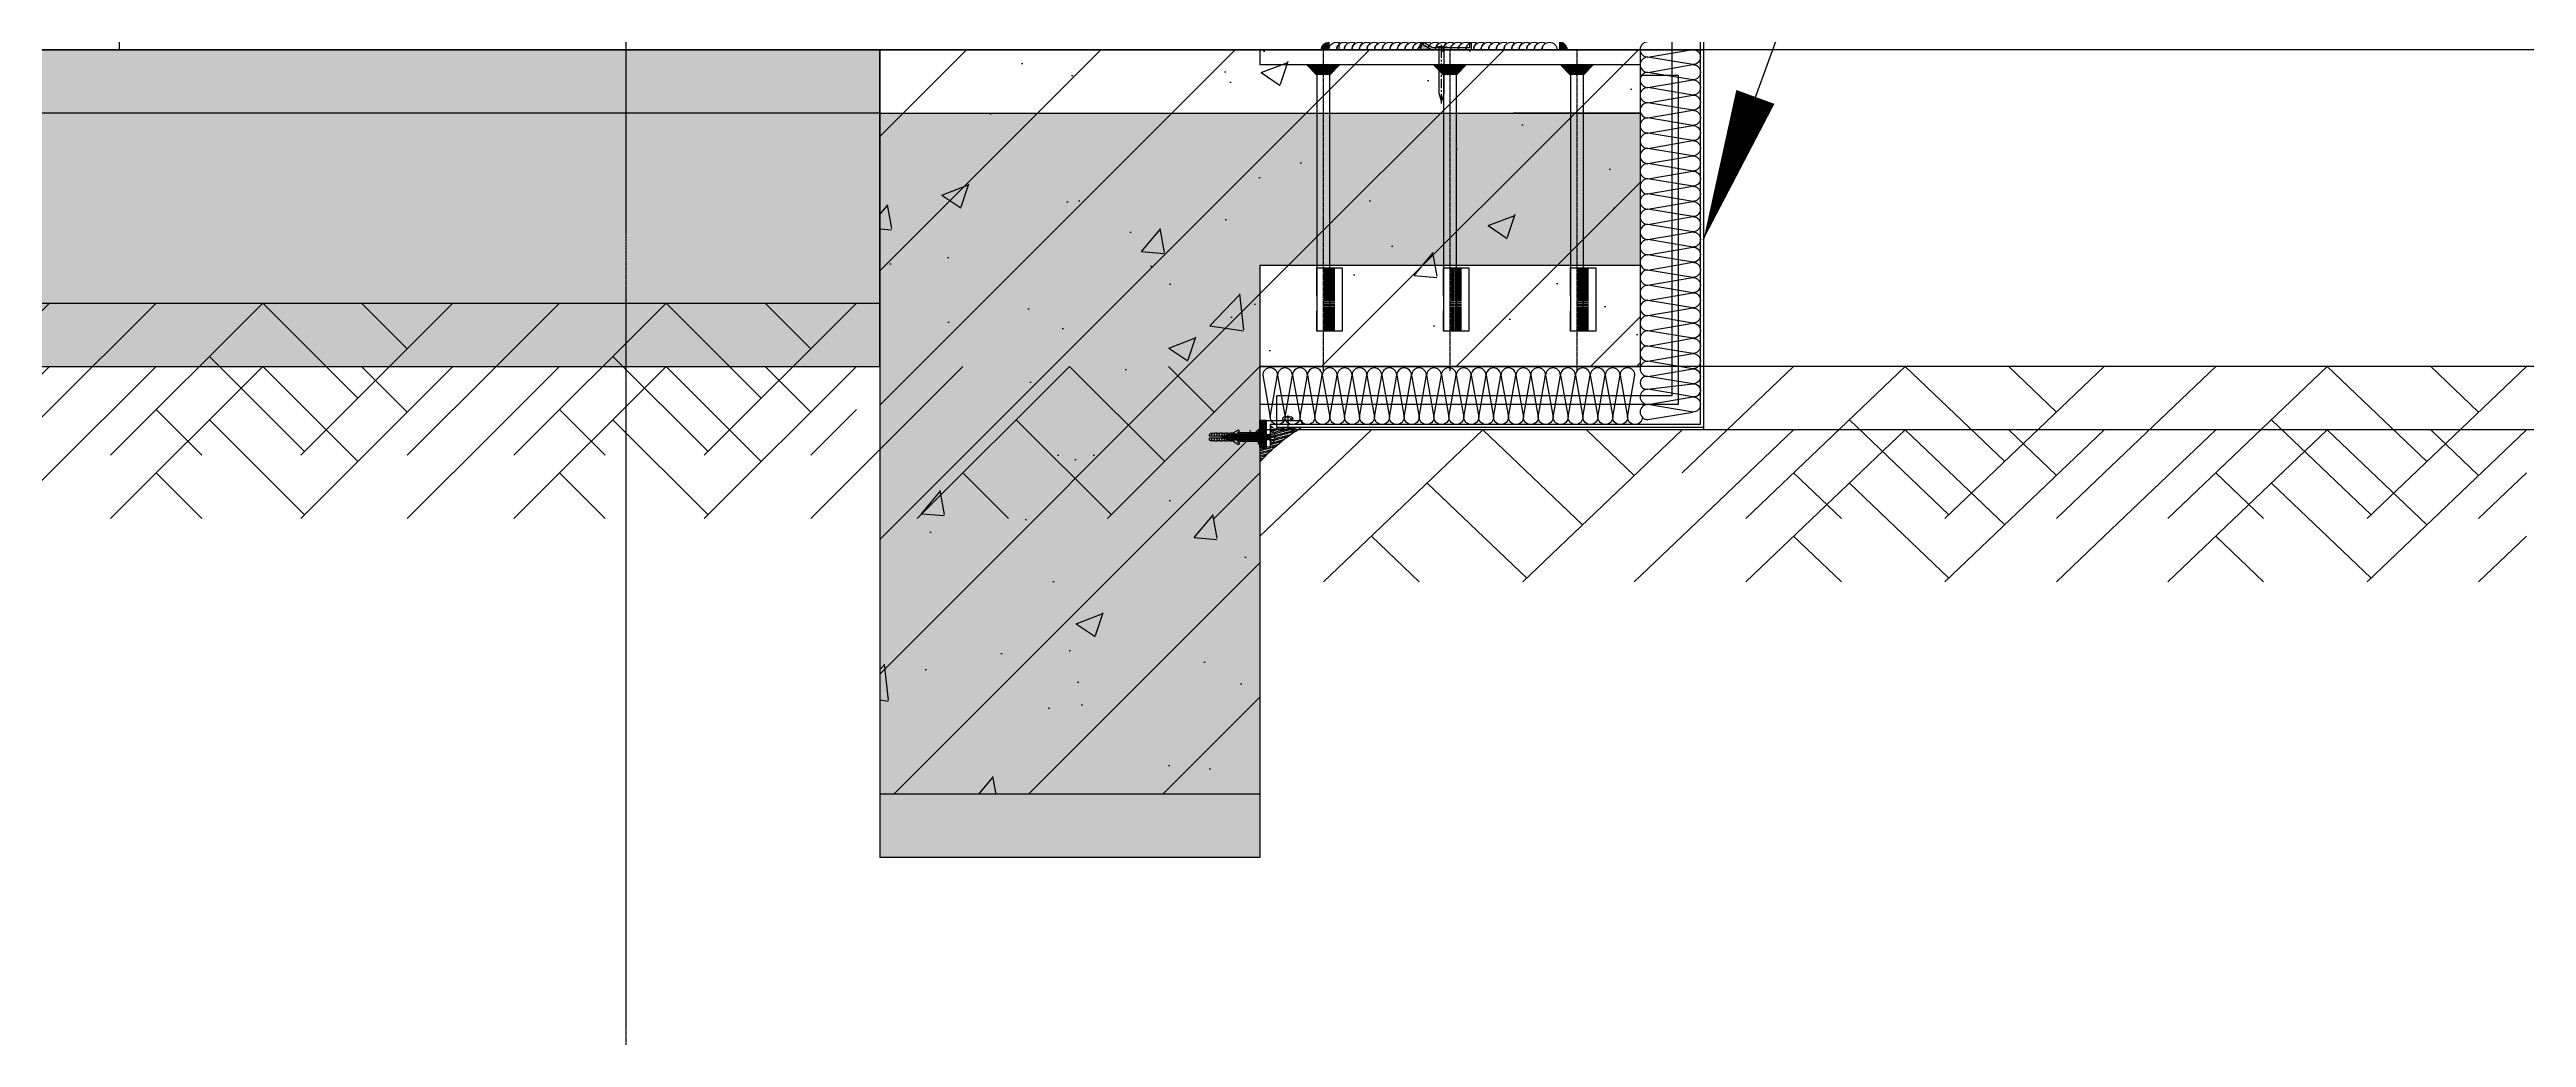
# Model space of a CAD drawing. Extents: x 220580 to 2027826, y -309201 to 71987.
# Drawn here: x 403593 to 405548, y -224809 to -224029 of the extents above; entities that cross this region are included whole.
import ezdxf
from ezdxf.enums import TextEntityAlignment as Align

# ---------------------------------------------------------------- set-up
doc = ezdxf.new("R2010")
doc.units = 0
for name, pattern in [('__DASH', [0.35, 0.25, -0.1]), ('CENTER', [2, 1.25, -0.25, 0.25, -0.25]), ('DOTE', [2.42, 2, -0.2, 0.02, -0.2]), ('ZN-CENTER', [2, 1.25, -0.25, 0.25, -0.25]), ('ZN-DASH', [0.35, 0.25, -0.1])]:
    doc.linetypes.add(name, pattern=pattern)
for name, color, linetype in [('!ZN1-填充-8', 8, 'Continuous'), ('!ZN1-文字-7', 7, 'Continuous'), ('!ZN3-玻璃幕墙-4', 4, 'Continuous'), ('!ZN3-铝板幕墙-3', 3, 'Continuous'), ('!ZN4-辅助材料-1', 1, 'Continuous'), ('!ZN4-配件-11', 11, 'Continuous'), ('!ZN5-钢材投影-40', 40, 'Continuous'), ('!ZN5-铝材投影-112', 112, 'Continuous'), ('!ZN6-虚线-8', 8, 'ZN-DASH'), ('!ZN6-轴线-1', 1, 'ZN-CENTER'), ('1 轴线 辅助线', 1, 'CENTER'), ('20剖面图$0$A-HATCH-1', 252, 'Continuous'), ('20剖面图$0$A-HATCH-2', 251, 'Continuous'), ('20剖面图$0$A-SFCE', 30, 'Continuous'), ('20剖面图$0$AS-COLN', 6, 'Continuous'), ('20剖面图$0$AS-WALL', 40, 'Continuous'), ('20剖面图$0$PUB_HATCH', 8, 'Continuous'), ('20立剖面图及门窗表$0$A-WINDOW', 140, 'Continuous'), ('2钢材断面', 2, 'Continuous'), ('40钢材投影', 40, 'Continuous'), ('A-AXIS-DOTE', 14, 'DOTE'), ('A-AXIS-DP', 126, 'Continuous'), ('A-CURTAIN', 134, 'Continuous'), ('A-HATCH-1', 252, 'Continuous'), ('A-HATCH-2', 251, 'Continuous'), ('A-SFCE', 30, 'Continuous'), ('ALT_CEN-0-30', 1, 'CENTER'), ('AS-COLN', 6, 'Continuous'), ('AS-WALL', 40, 'Continuous'), ('COLUMN', 4, 'Continuous'), ('DIM_LEAD', 3, 'Continuous'), ('DOTE', 1, 'CENTER'), ('Fill', 8, 'Continuous'), ('PUB_HATCH', 8, 'Continuous'), ('焊缝', 8, 'Continuous')]:
    doc.layers.add(name, color=color, linetype=linetype)
doc.styles.add('DHTEXT-1', font='ROMANS.shx', dxfattribs={"width": 0.7, "bigfont": 'CHINESE.shx'})
doc.styles.add('FS', font='simplex.shx', dxfattribs={"width": 0.7, "height": 5, "bigfont": 'TSSDCHN.SHX'})
pattern_1 = [(45, (1654310.4, -568207.45), (-53.0330086, 53.0330086), []), (50, (1654310.4, -568207.45), (215.178055, -18.82564), [22.5, -247.5]), (355, (1654310.4, -568207.45), (-41.6254, 225.65764), [18, -198]), (100.4514, (1654328.33, -568209.02), (173.552815, 206.831863), [19.122057, -210.342634]), (46.1842, (1654310.4, -568147.45), (320.172315, -49.655704), [33.75, -371.25]), (96.6356, (1654337.08, -568151.6), (280.39881, 292.23536), [28.683086, -315.5139]), (351.1842, (1654310.4, -568147.45), (280.398584, 292.23558), [27, -297]), (21, (1654340.4, -568162.45), (179.072116, -120.785667), [22.5, -247.5]), (326, (1654340.4, -568162.45), (72.9946, 217.545014), [18, -198]), (71.4514, (1654355.32, -568172.52), (252.066789, 96.75915), [19.122057, -210.342634]), (37.5, (1654310.4, -568207.45), (3.6479566, 99.868156), [0, -195.6, 0, -201, 0, -198.75]), (7.5, (1654310.4, -568207.45), (78.920861, 118.3235136), [0, -114.6, 0, -191.1, 0, -75.75]), (327.5, (1654243.5, -568207.45), (160.146731, -6.7664615), [0, -75, 0, -234, 0, -310.5]), (317.5, (1654213.5, -568207.45), (174.955851, 30.031495), [0, -97.5, 0, -155.4, 0, -220.5])]

# ---------------------------------------------------------------- blocks, each defined once
blk = doc.blocks.new('$LinePat$素土夯实')
at = {"color": 0}
for p, q in [((0, -210), (210, 0)), ((120, -300), (420, 0)), ((420, 0), (607.5, -187.5)), ((495, -300), (795, 0)), ((615, 0), (705, -90)), ((315, -105), (502.5, -292.5)), ((210, -210), (300, -300)), ((705, -300), (795, -210))]:
    blk.add_line(p, q, dxfattribs=at)
blk = doc.blocks.new('20250821141233')
at = {"layer": 'A-AXIS-DOTE', "linetype": '__DASH', "ltscale": 2}
blk.add_line((131047.7, 0), (-5335.3, 0), dxfattribs=at)
at = {"layer": 'DOTE', "ltscale": 180}
blk.add_line((125100, -5813.6), (125100, 18238.3), dxfattribs=at)
blk = doc.blocks.new('20剖面图$0$$LinePat$素土夯实')
at = {"color": 0}
for p, q in [((0, -210), (210, 0)), ((120, -300), (420, 0)), ((420, 0), (607.5, -187.5)), ((495, -300), (795, 0)), ((615, 0), (705, -90)), ((315, -105), (502.5, -292.5)), ((210, -210), (300, -300)), ((705, -300), (795, -210))]:
    blk.add_line(p, q, dxfattribs=at)
blk = doc.blocks.new('20240319170557')
at = {"layer": '!ZN1-填充-8'}
h = blk.add_hatch(color=252, dxfattribs=at)
h.dxf.hatch_style = 1
h.paths.add_polyline_path([(-105, 114.7), (-112.9, 114.7), (-105, 106.7)])
h = blk.add_hatch(color=252, dxfattribs=at)
h.dxf.hatch_style = 1
h.paths.add_polyline_path([(-95, 106.7), (-105, 106.7), (-105, 114.7), (-95, 114.7)])
h = blk.add_hatch(color=252, dxfattribs=at)
h.dxf.hatch_style = 1
h.paths.add_polyline_path([(-95, 114.7), (-87.1, 114.7), (-95, 106.7)])
h = blk.add_hatch(color=252, dxfattribs=at)
h.dxf.hatch_style = 1
h.paths.add_polyline_path([(-5, 114.7), (-12.9, 114.7), (-5, 106.7)])
h = blk.add_hatch(color=252, dxfattribs=at)
h.dxf.hatch_style = 1
h.paths.add_polyline_path([(5, 106.7), (-5, 106.7), (-5, 114.7), (5, 114.7)])
h = blk.add_hatch(color=252, dxfattribs=at)
h.dxf.hatch_style = 1
h.paths.add_polyline_path([(5, 114.7), (12.9, 114.7), (5, 106.7)])
h = blk.add_hatch(color=252, dxfattribs=at)
h.dxf.hatch_style = 1
h.paths.add_polyline_path([(95, 114.7), (87.1, 114.7), (95, 106.7)])
h = blk.add_hatch(color=252, dxfattribs=at)
h.dxf.hatch_style = 1
h.paths.add_polyline_path([(105, 106.7), (95, 106.7), (95, 114.7), (105, 114.7)])
h = blk.add_hatch(color=252, dxfattribs=at)
h.dxf.hatch_style = 1
h.paths.add_polyline_path([(105, 114.7), (112.9, 114.7), (105, 106.7)])
at = {"color": 8}
for p, q in [((-90.8, -46.3), (-99.2, -46.3)), ((-90.8, -47.3), (-99.2, -47.3)), ((-90.8, -48.4), (-99.2, -48.4)), ((-90.8, -49.4), (-99.2, -49.4)), ((-90.8, -50.5), (-99.2, -50.5)), ((-90.8, -51.5), (-99.2, -51.5)), ((-90.8, -51.5), (-99.2, -51.5)), ((-90.8, -52.6), (-99.2, -52.6)), ((-90.8, -53.6), (-99.2, -53.6)), ((-90.8, -54.6), (-99.2, -54.6)), ((-90.8, -55.7), (-99.2, -55.7)), ((-90.8, -56.7), (-99.2, -56.7)), ((-90.8, -57.8), (-99.2, -57.8)), ((9.2, -46.3), (0.8, -46.3)), ((9.2, -47.3), (0.8, -47.3)), ((9.2, -48.4), (0.8, -48.4)), ((9.2, -49.4), (0.8, -49.4)), ((9.2, -50.5), (0.8, -50.5)), ((9.2, -51.5), (0.8, -51.5)), ((9.2, -51.5), (0.8, -51.5)), ((9.2, -52.6), (0.8, -52.6)), ((9.2, -53.6), (0.8, -53.6)), ((9.2, -54.6), (0.8, -54.6)), ((9.2, -55.7), (0.8, -55.7)), ((9.2, -56.7), (0.8, -56.7)), ((9.2, -57.8), (0.8, -57.8)), ((109.2, -46.3), (100.8, -46.3)), ((109.2, -47.3), (100.8, -47.3)), ((109.2, -48.4), (100.8, -48.4)), ((109.2, -49.4), (100.8, -49.4)), ((109.2, -50.5), (100.8, -50.5)), ((109.2, -51.5), (100.8, -51.5)), ((109.2, -51.5), (100.8, -51.5)), ((109.2, -52.6), (100.8, -52.6)), ((109.2, -53.6), (100.8, -53.6)), ((109.2, -54.6), (100.8, -54.6)), ((109.2, -55.7), (100.8, -55.7)), ((109.2, -56.7), (100.8, -56.7)), ((109.2, -57.8), (100.8, -57.8)), ((-90.8, -58.8), (-99.2, -58.8)), ((-90.8, -59.9), (-99.2, -59.9)), ((-90.8, -60.9), (-99.2, -60.9)), ((-90.8, -62), (-99.2, -62)), ((-90.8, -62), (-99.2, -62)), ((-90.8, -63), (-99.2, -63)), ((-90.8, -64), (-99.2, -64)), ((-90.8, -65.1), (-99.2, -65.1)), ((-90.8, -66.1), (-99.2, -66.1)), ((-90.8, -67.2), (-99.2, -67.2)), ((-90.8, -68.2), (-99.2, -68.2)), ((-90.8, -69.3), (-99.2, -69.3)), ((-90.8, -70.3), (-99.2, -70.3)), ((-90.8, -71.3), (-99.2, -71.3)), ((-90.8, -72.4), (-99.2, -72.4)), ((-90.8, -73.4), (-99.2, -73.4)), ((-90.8, -74.5), (-99.2, -74.5)), ((-90.8, -75.5), (-99.2, -75.5)), ((-90.8, -76.6), (-99.2, -76.6)), ((-90.8, -77.6), (-99.2, -77.6)), ((9.2, -58.8), (0.8, -58.8)), ((9.2, -59.9), (0.8, -59.9)), ((9.2, -60.9), (0.8, -60.9)), ((9.2, -62), (0.8, -62)), ((9.2, -62), (0.8, -62)), ((9.2, -63), (0.8, -63)), ((9.2, -64), (0.8, -64)), ((9.2, -65.1), (0.8, -65.1)), ((9.2, -66.1), (0.8, -66.1)), ((9.2, -67.2), (0.8, -67.2)), ((9.2, -68.2), (0.8, -68.2)), ((9.2, -69.3), (0.8, -69.3)), ((9.2, -70.3), (0.8, -70.3)), ((9.2, -71.3), (0.8, -71.3)), ((9.2, -72.4), (0.8, -72.4)), ((9.2, -73.4), (0.8, -73.4)), ((9.2, -74.5), (0.8, -74.5)), ((9.2, -75.5), (0.8, -75.5)), ((9.2, -76.6), (0.8, -76.6)), ((9.2, -77.6), (0.8, -77.6)), ((109.2, -58.8), (100.8, -58.8)), ((109.2, -59.9), (100.8, -59.9)), ((109.2, -60.9), (100.8, -60.9)), ((109.2, -62), (100.8, -62)), ((109.2, -62), (100.8, -62)), ((109.2, -63), (100.8, -63)), ((109.2, -64), (100.8, -64)), ((109.2, -65.1), (100.8, -65.1)), ((109.2, -66.1), (100.8, -66.1)), ((109.2, -67.2), (100.8, -67.2)), ((109.2, -68.2), (100.8, -68.2)), ((109.2, -69.3), (100.8, -69.3)), ((109.2, -70.3), (100.8, -70.3)), ((109.2, -71.3), (100.8, -71.3)), ((109.2, -72.4), (100.8, -72.4)), ((109.2, -73.4), (100.8, -73.4)), ((109.2, -74.5), (100.8, -74.5)), ((109.2, -75.5), (100.8, -75.5)), ((109.2, -76.6), (100.8, -76.6)), ((109.2, -77.6), (100.8, -77.6)), ((-90.8, -78.6), (-99.2, -78.6)), ((-90.8, -79.7), (-99.2, -79.7)), ((-90.8, -80.7), (-99.2, -80.7)), ((-90.8, -81.8), (-99.2, -81.8)), ((-90.8, -82.8), (-99.2, -82.8)), ((-90.8, -83.9), (-99.2, -83.9)), ((-90.8, -84.9), (-99.2, -84.9)), ((-90.8, -86), (-99.2, -86)), ((-90.8, -87), (-99.2, -87)), ((-90.8, -88), (-99.2, -88)), ((-90.8, -89.1), (-99.2, -89.1)), ((-90.8, -90.1), (-99.2, -90.1)), ((-90.8, -91.2), (-99.2, -91.2)), ((-90.8, -92.2), (-99.2, -92.2)), ((-90.8, -93.3), (-99.2, -93.3)), ((-90.8, -94.3), (-99.2, -94.3)), ((9.2, -78.6), (0.8, -78.6)), ((9.2, -79.7), (0.8, -79.7)), ((9.2, -80.7), (0.8, -80.7)), ((9.2, -81.8), (0.8, -81.8)), ((9.2, -82.8), (0.8, -82.8)), ((9.2, -83.9), (0.8, -83.9)), ((9.2, -84.9), (0.8, -84.9)), ((9.2, -86), (0.8, -86)), ((9.2, -87), (0.8, -87)), ((9.2, -88), (0.8, -88)), ((9.2, -89.1), (0.8, -89.1)), ((9.2, -90.1), (0.8, -90.1)), ((9.2, -91.2), (0.8, -91.2)), ((9.2, -92.2), (0.8, -92.2)), ((9.2, -93.3), (0.8, -93.3)), ((9.2, -94.3), (0.8, -94.3)), ((109.2, -78.6), (100.8, -78.6)), ((109.2, -79.7), (100.8, -79.7)), ((109.2, -80.7), (100.8, -80.7)), ((109.2, -81.8), (100.8, -81.8)), ((109.2, -82.8), (100.8, -82.8)), ((109.2, -83.9), (100.8, -83.9)), ((109.2, -84.9), (100.8, -84.9)), ((109.2, -86), (100.8, -86)), ((109.2, -87), (100.8, -87)), ((109.2, -88), (100.8, -88)), ((109.2, -89.1), (100.8, -89.1)), ((109.2, -90.1), (100.8, -90.1)), ((109.2, -91.2), (100.8, -91.2)), ((109.2, -92.2), (100.8, -92.2)), ((109.2, -93.3), (100.8, -93.3)), ((109.2, -94.3), (100.8, -94.3))]:
    blk.add_line(p, q, dxfattribs=at)
at = {"layer": '2钢材断面'}
for p, q in [((-150, 126.7), (-150, 114.7)), ((150, 126.7), (-150, 126.7)), ((150, 126.7), (150, 114.7)), ((-94, 114.7), (-150, 114.7)), ((94, 114.7), (-94, 114.7)), ((150, 114.7), (94, 114.7))]:
    blk.add_line(p, q, dxfattribs=at)
at = {"layer": '40钢材投影'}
for p, q in [((-105, 106.7), (-112.9, 114.7)), ((-105, 114.7), (-105, -95.3)), ((-95, 114.7), (-95, -95.3)), ((-95, 106.7), (-87.1, 114.7)), ((-5, 106.7), (-12.9, 114.7)), ((-5, 114.7), (-5, -95.3)), ((5, 114.7), (5, -95.3)), ((5, 106.7), (12.9, 114.7)), ((95, 106.7), (87.1, 114.7)), ((95, 114.7), (95, -95.3)), ((105, 114.7), (105, -95.3)), ((105, 106.7), (112.9, 114.7)), ((-95, -95.3), (-105, -95.3)), ((5, -95.3), (-5, -95.3)), ((105, -95.3), (95, -95.3))]:
    blk.add_line(p, q, dxfattribs=at)
for points in [[(-105, -67.3), (-105, -45.3), (-95, -45.3), (-95, -95.3), (-105, -95.3), (-105, -79.3)], [(-95, -67.3), (-95, -45.3), (-85, -45.3), (-85, -95.3), (-95, -95.3), (-95, -79.3)], [(-5, -67.3), (-5, -45.3), (5, -45.3), (5, -95.3), (-5, -95.3), (-5, -79.3)], [(5, -67.3), (5, -45.3), (15, -45.3), (15, -95.3), (5, -95.3), (5, -79.3)], [(95, -67.3), (95, -45.3), (105, -45.3), (105, -95.3), (95, -95.3), (95, -79.3)], [(105, -67.3), (105, -45.3), (115, -45.3), (115, -95.3), (105, -95.3), (105, -79.3)]]:
    blk.add_lwpolyline(points, dxfattribs=at)
at = {"layer": 'ALT_CEN-0-30', "ltscale": 0.3}
for p, q in [((-100, 126.7), (-100, -126.7)), ((0, 126.7), (0, -126.7)), ((100, 126.7), (100, -126.7))]:
    blk.add_line(p, q, dxfattribs=at)
blk = doc.blocks.new('20180403.16475379')
at = {"layer": '!ZN1-填充-8', "ltscale": 2}
blk.add_hatch(color=8, dxfattribs=at).paths.add_polyline_path([(0, -6), (0, 0), (6, 0, -0.414214)])
blk.add_lwpolyline([(0, 0), (0, -6, 0.414214), (6, 0)], format="xyb", dxfattribs=at)
blk = doc.blocks.new('20250825101552')
at = {"layer": '!ZN5-钢材投影-40', "ltscale": 1000}
for p, q in [((9, 0), (9, -20)), ((191, 0), (191, -20))]:
    blk.add_line(p, q, dxfattribs=at)
at = {"layer": '!ZN6-虚线-8', "color": 8, "linetype": 'ZN-DASH', "ltscale": 70}
for p, q in [((9, 0), (9, 200)), ((9, 200), (191, 200)), ((17, -20), (17, 200)), ((183, 200), (183, -20)), ((191, 200), (191, 0))]:
    blk.add_line(p, q, dxfattribs=at)
at = {"layer": '焊缝', "ltscale": 1000, "elevation": 0}
blk.add_lwpolyline([(9, -20, -0.57735), (18, -14.8, 0.267949), (15, -20, -0.57735), (24, -14.8, 0.267949), (21, -20, -0.57735), (30, -14.8, 0.267949), (27, -20, -0.57735), (36, -14.8, 0.267949), (33, -20, -0.57735), (42, -14.8, 0.267949), (39, -20, -0.57735), (48, -14.8, 0.267949), (45, -20, -0.57735), (54, -14.8, 0.267949), (51, -20, -0.57735), (60, -14.8, 0.267949), (57, -20, -0.57735), (66, -14.8, 0.267949), (63, -20, -0.57735), (72, -14.8, 0.267949), (69, -20, -0.57735), (78, -14.8, 0.267949), (75, -20, -0.57735), (84, -14.8, 0.267949), (81, -20, -0.57735), (90, -14.8, 0.267949), (87, -20, -0.57735), (96, -14.8, 0.267949), (93, -20, -0.57735), (102, -14.8, 0.267949), (99, -20, -0.57735), (108, -14.8, 0.267949), (105, -20, -0.57735), (114, -14.8, 0.267949), (111, -20, -0.57735), (120, -14.8, 0.267949), (117, -20, -0.57735), (126, -14.8, 0.267949), (123, -20, -0.57735), (132, -14.8, 0.267949), (129, -20, -0.57735), (138, -14.8, 0.267949), (135, -20, -0.57735), (144, -14.8, 0.267949), (141, -20, -0.57735), (150, -14.8, 0.267949), (147, -20, -0.57735), (156, -14.8, 0.267949), (153, -20, -0.57735), (162, -14.8, 0.267949), (159, -20, -0.57735), (168, -14.8, 0.267949), (165, -20, -0.57735), (174, -14.8, 0.267949), (171, -20, -0.57735), (180, -14.8, 0.267949), (177, -20, -1), (189, -20, -1)], format="xyb", dxfattribs=at)
at = {"layer": '!ZN3-玻璃幕墙-4', "xscale": -1, "rotation": 270}
blk.add_blockref('20180403.16475379', (9, -20), dxfattribs=at)
at = {"layer": '!ZN3-玻璃幕墙-4', "rotation": 90}
blk.add_blockref('20180403.16475379', (191, -20), dxfattribs=at)
blk = doc.blocks.new('*U1916')
at = {"color": 0, "linetype": 'ZN-CENTER', "ltscale": 6}
blk.add_line((43.8, 0), (-2.3, 0), dxfattribs=at)
at = {"linetype": 'ByBlock', "ltscale": 10}
for p, q in [((-1.1, 2.3), (-1.1, -2.3)), ((-0.9, 2.3), (-0.9, -2.3)), ((-0.8, 4.2), (-0.8, -4.2)), ((0, 4.2), (-0.8, 4.2)), ((0, -4.2), (0, 4.2)), ((-0.8, -4.2), (0, -4.2))]:
    blk.add_line(p, q, dxfattribs=at)
blk.add_lwpolyline([(0, -2.5, -0.414214), (0.7, -1.8), (35.9, -1.8), (42, 0), (35.9, 1.9), (0.7, 1.9, -0.414214), (0, 2.5)], format="xyb", dxfattribs=at)
for centre, start, end in [((-1.1, 2.6), 272.9951, 344.3665), ((-1.1, -2.6), 15.6335, 87.0049)]:
    blk.add_arc(centre, 0.329, start, end, dxfattribs=at)
at = {"layer": 'Defpoints', "color": 0, "ltscale": 10, "style": 'DHTEXT-1', "width": 0.7}
blk.add_text('3.7', height=1.12, rotation=90, dxfattribs=at).set_placement((3.1, -0.9), align=Align.CENTER)
blk = doc.blocks.new('*U1765')
at = {"layer": '!ZN1-填充-8'}
h = blk.add_hatch(dxfattribs=at)
h.set_pattern_fill('AR-SAND', color=256, scale=0.5, angle=180, style=0)
h.set_pattern_definition([(217.5, (-3496.6374, 21478.8114), (0.03149668, -0.963411885), [0, -0.76, 0, -0.85, 0, -0.8125]), (187.5, (-3496.6374, 21478.8114), (-0.88488835, -1.41107303), [0, -0.41, 0, -0.685, 0, -0.2625]), (147.5, (-3496.0224, 21478.8114), (-1.55707093, -0.002829527), [0, -0.25, 0, -0.9, 0, -1.175]), (137.5, (-3496.0224, 21478.8114), (-1.5030633, -0.43883778), [0, -0.125, 0, -0.59, 0, -0.675])])
edge = h.paths.add_edge_path()
edge.add_line((0, 42.3), (0, 31.1))
edge.add_line((0, 31.1), (5.2, 40))
edge.add_ellipse((6.6, 50.2), major_axis=(-7.31, 7.31), ratio=1, start_angle=95.0307, end_angle=126.7718, ccw=False)
at = {"layer": '!ZN1-填充-8', "ltscale": 0.1}
h = blk.add_hatch(dxfattribs=at)
h.set_pattern_fill('ANSI36', color=256, style=0)
h.set_pattern_definition([(45, (-3543.0694, 21478.8114), (0.84189901, 3.08696304), [3.96875, -0.79375, 0, -0.79375])])
edge = h.paths.add_edge_path()
edge.add_line((25, 1.5), (25, -2.6))
edge.add_line((25, -2.6), (30, -2.6))
edge.add_line((30, -2.6), (30, 1.5))
edge.add_arc((27.5, 6.3), 5.38, 242.3296, 297.6704, ccw=False)
at = {"layer": '!ZN4-辅助材料-1', "ltscale": 4}
blk.add_lwpolyline([(5.2, 40), (0, 31.1), (0, 31.1), (0, 43.3, 0.198373), (5.2, 40)], format="xyb", dxfattribs=at)
at = {"layer": '!ZN4-辅助材料-1'}
blk.add_lwpolyline([(25, -2.6), (25, -8.5), (30, -8.5), (30, -2.6)], close=True, dxfattribs=at)
at = {"layer": '!ZN4-辅助材料-1', "color": 8}
for points in [[(25, -2.6), (30, -8.5)], [(30, -2.6), (25, -8.5)]]:
    blk.add_lwpolyline(points, dxfattribs=at)
at = {"layer": '!ZN4-辅助材料-1', "color": 1, "ltscale": 0.1}
blk.add_arc((27.5, 6.3), 5.38, 242.3296, 297.6704, dxfattribs=at)
at = {"ltscale": 20}
blk.add_lwpolyline([(25, -8.5), (25, 1.5), (1.5, 1.5), (1.5, 30.7), (6.5, 39.2), (5.2, 40), (0, 31.1), (0, 0), (23.5, 0), (23.5, -8.5)], close=True, dxfattribs=at)
at = {"layer": '!ZN4-配件-11', "color": 1, "extrusion": (0, 0, -1), "zscale": -1}
blk.add_blockref('*U1916', (-1.5, 23.6), dxfattribs=at)
blk = doc.blocks.new('*U156')
at = {"layer": '!ZN4-配件-11', "ltscale": 2}
for p, q in [((-0.2, -2.8), (-0.2, 2.8)), ((1, 4), (1, -4)), ((6.5, 2.5), (6.5, -2.5))]:
    blk.add_line(p, q, dxfattribs=at)
for centre, radius, start, end in [((6.6, 0), 7.18, 162.1463, 197.8537), ((1, 2.8), 1.2, 90, 180), ((8, 2.5), 1.5, 348.448, 180), ((17.2, 0), 8, 164.3308, 195.6692), ((7.2, 0), 2.67, 323.2266, 36.7843), ((1, -2.8), 1.2, 180, 270), ((8, -2.5), 1.5, 180, 11.552)]:
    blk.add_arc(centre, radius, start, end, dxfattribs=at)
at = {"layer": '!ZN6-轴线-1', "ltscale": 0.2}
blk.add_line((10.7, 0), (-1.5, 0), dxfattribs=at)
at = {"layer": '!ZN4-配件-11', "ltscale": 2, "style": 'FS', "width": 0.8}
blk.add_text('4', height=1.73, dxfattribs=at).set_placement((8, 2.8), align=Align.MIDDLE)
blk = doc.blocks.new('塑料胀栓-套')
at = {"layer": '!ZN4-配件-11'}
for p, q in [((-1, -5.5), (-1, 5.5)), ((-1, 5.5), (0, 5.5)), ((0, -5.5), (0, 5.5)), ((0, 3.5), (16.7, 3.5)), ((13.8, 0.8), (38.8, 0.8)), ((13.8, -0.8), (13.8, 0.8)), ((15, 4.5), (15.8, 5.8)), ((16.7, 3.5), (15, 4.5)), ((20.1, 3.3), (15.8, 5.8)), ((19.9, 3.4), (20.1, 3.2)), ((20.1, 0.8), (20.1, 3.2)), ((20.1, 2.8), (20.8, 2.8)), ((20.8, 0.8), (20.8, 3.2)), ((20.8, 3.2), (22.1, 3.2)), ((22.8, 2.8), (24.8, 2.8)), ((22.8, 0.8), (22.8, 2.6)), ((24.8, 0.8), (24.8, 3.2)), ((24.8, 3.2), (26.1, 3.2)), ((26.8, 2.8), (28.8, 2.8)), ((26.8, 0.8), (26.8, 2.6)), ((28.8, 0.8), (28.8, 3.2)), ((28.8, 3.2), (30.1, 3.2)), ((30.8, 2.8), (32.8, 2.8)), ((30.8, 0.8), (30.8, 2.6)), ((32.8, 0.8), (32.8, 3.2)), ((32.8, 3.2), (34.1, 3.2)), ((34.8, 2.8), (36.8, 2.8)), ((34.8, 0.8), (34.8, 2.6)), ((36.8, 0.8), (36.8, 3.2)), ((36.8, 3.2), (36.8, 3.2)), ((38.8, 0.8), (38.8, 1.2)), ((-1, -5.5), (0, -5.5)), ((0, -3.5), (16.7, -3.5)), ((13.8, -0.8), (38.8, -0.8)), ((16.7, -3.5), (15, -4.5)), ((15, -4.5), (15.8, -5.8)), ((20.1, -3.3), (15.8, -5.8)), ((19.9, -3.4), (20.1, -3.2)), ((20.1, -3.2), (20.1, -0.8)), ((20.1, -2.8), (20.8, -2.8)), ((20.8, -3.2), (20.8, -0.8)), ((20.8, -3.2), (22.1, -3.2)), ((22.8, -2.6), (22.8, -0.8)), ((22.8, -2.8), (24.8, -2.8)), ((24.8, -3.2), (24.8, -0.8)), ((24.8, -3.2), (26.1, -3.2)), ((26.8, -2.6), (26.8, -0.8)), ((26.8, -2.8), (28.8, -2.8)), ((28.8, -3.2), (28.8, -0.8)), ((28.8, -3.2), (30.1, -3.2)), ((30.8, -2.6), (30.8, -0.8)), ((30.8, -2.8), (32.8, -2.8)), ((32.8, -3.2), (32.8, -0.8)), ((32.8, -3.2), (34.1, -3.2)), ((34.8, -2.6), (34.8, -0.8)), ((34.8, -2.8), (36.8, -2.8)), ((36.8, -3.2), (36.8, -0.8)), ((36.8, -3.2), (36.8, -3.2)), ((38.8, -1.2), (38.8, -0.8))]:
    blk.add_line(p, q, dxfattribs=at)
for centre, radius, start, end in [((19.6, 3), 0.5, 47.4329, 90), ((22.1, 2.6), 0.7, 0, 90), ((26.1, 2.6), 0.7, 0, 90), ((30.1, 2.6), 0.7, 0, 90), ((34.1, 2.6), 0.7, 0, 90), ((36.8, 1.2), 2, 0, 90), ((19.6, -3), 0.5, 270, 312.5671), ((22.1, -2.6), 0.7, 270, 0), ((26.1, -2.6), 0.7, 270, 0), ((30.1, -2.6), 0.7, 270, 0), ((34.1, -2.6), 0.7, 270, 0), ((36.8, -1.2), 2, 270, 0)]:
    blk.add_arc(centre, radius, start, end, dxfattribs=at)
at = {"layer": '!ZN6-虚线-8', "ltscale": 0.5}
for p, q in [((0, 2.5), (20.1, 2.5)), ((0, -2.5), (20.1, -2.5))]:
    blk.add_line(p, q, dxfattribs=at)
blk = doc.blocks.new('盘头ST4.8×38')
at = {"layer": '!ZN4-配件-11'}
for p, q in [((-3.7, 0.4), (-3.3, 0.4)), ((-3.3, 0.4), (-3.3, -0.4)), ((-2.1, 4.7), (0, 4.7)), ((0, 4.7), (0, 2)), ((0, 2), (0, -2.6)), ((0, 1.9), (0.7, -1.8)), ((0, 0), (0.3, -2.4)), ((0.2, 1.8), (0.9, 1.8)), ((1.3, 2.4), (0.9, 1.8)), ((0.9, 1.8), (1.6, -1.8)), ((1.3, 2.4), (1.9, -2.4)), ((1.3, 2.4), (1.6, 1.8)), ((1.6, 1.8), (2.3, -1.8)), ((1.6, 1.8), (2.5, 1.8)), ((2.9, 2.4), (2.5, 1.8)), ((2.5, 1.8), (3.2, -1.8)), ((2.9, 2.4), (3.5, -2.4)), ((2.9, 2.4), (3.2, 1.8)), ((3.2, 1.8), (4.1, 1.8)), ((3.2, 1.8), (3.9, -1.8)), ((4.5, 2.4), (4.1, 1.8)), ((4.1, 1.8), (4.8, -1.8)), ((4.5, 2.4), (5.1, -2.4)), ((4.5, 2.4), (4.8, 1.8)), ((4.8, 1.8), (5.5, -1.8)), ((4.8, 1.8), (5.7, 1.8)), ((6.1, 2.4), (5.7, 1.8)), ((5.7, 1.8), (6.4, -1.8)), ((6.1, 2.4), (6.7, -2.4)), ((6.1, 2.4), (6.4, 1.8)), ((6.4, 1.8), (7.1, -1.8)), ((6.4, 1.8), (7.3, 1.8)), ((7.7, 2.4), (7.3, 1.8)), ((7.3, 1.8), (8, -1.8)), ((7.7, 2.4), (8.3, -2.4)), ((7.7, 2.4), (8, 1.8)), ((8, 1.8), (8.7, -1.8)), ((8, 1.8), (8.9, 1.8)), ((9.3, 2.4), (8.9, 1.8)), ((8.9, 1.8), (9.6, -1.8)), ((9.3, 2.4), (9.9, -2.4)), ((9.3, 2.4), (9.6, 1.8)), ((9.6, 1.8), (10.3, -1.8)), ((9.6, 1.8), (10.5, 1.8)), ((10.9, 2.4), (10.5, 1.8)), ((10.5, 1.8), (11.2, -1.8)), ((10.9, 2.4), (11.5, -2.4)), ((10.9, 2.4), (11.2, 1.8)), ((11.2, 1.8), (12.1, 1.8)), ((11.2, 1.8), (11.9, -1.8)), ((12.5, 2.4), (12.1, 1.8)), ((12.1, 1.8), (12.8, -1.8)), ((12.5, 2.4), (13.1, -2.4)), ((12.5, 2.4), (12.8, 1.8)), ((12.8, 1.8), (13.5, -1.8)), ((12.8, 1.8), (13.7, 1.8)), ((14.1, 2.4), (13.7, 1.8)), ((13.7, 1.8), (14.4, -1.8)), ((14.1, 2.4), (14.7, -2.4)), ((14.1, 2.4), (14.4, 1.8)), ((14.4, 1.8), (15.1, -1.8)), ((14.4, 1.8), (15.3, 1.8)), ((15.7, 2.4), (15.3, 1.8)), ((15.3, 1.8), (16, -1.8)), ((15.7, 2.4), (16.3, -2.4)), ((15.7, 2.4), (16, 1.8)), ((16, 1.8), (16.7, -1.8)), ((16, 1.8), (16.9, 1.8)), ((17.3, 2.4), (16.9, 1.8)), ((16.9, 1.8), (17.6, -1.8)), ((17.3, 2.4), (17.9, -2.4)), ((17.3, 2.4), (17.6, 1.8)), ((17.6, 1.8), (18.3, -1.8)), ((17.6, 1.8), (18.5, 1.8)), ((18.9, 2.4), (18.5, 1.8)), ((18.5, 1.8), (19.2, -1.8)), ((18.9, 2.4), (19.5, -2.4)), ((18.9, 2.4), (19.2, 1.8)), ((19.2, 1.8), (20.1, 1.8)), ((19.2, 1.8), (19.9, -1.8)), ((20.5, 2.4), (20.1, 1.8)), ((20.1, 1.8), (20.8, -1.8)), ((20.5, 2.4), (21.1, -2.4)), ((20.5, 2.4), (20.8, 1.8)), ((20.8, 1.8), (21.5, -1.8)), ((20.8, 1.8), (21.7, 1.8)), ((22.1, 2.4), (21.7, 1.8)), ((21.7, 1.8), (22.4, -1.8)), ((22.1, 2.4), (22.7, -2.4)), ((22.1, 2.4), (22.4, 1.8)), ((22.4, 1.8), (23.1, -1.8)), ((22.4, 1.8), (23.3, 1.8)), ((23.7, 2.4), (23.3, 1.8)), ((23.3, 1.8), (24, -1.8)), ((23.7, 2.4), (24.3, -2.4)), ((23.7, 2.4), (24, 1.8)), ((24, 1.8), (24.7, -1.8)), ((24, 1.8), (24.9, 1.8)), ((25.3, 2.4), (24.9, 1.8)), ((24.9, 1.8), (25.6, -1.8)), ((25.3, 2.4), (25.9, -2.4)), ((25.3, 2.4), (25.6, 1.8)), ((25.6, 1.8), (26.3, -1.8)), ((25.6, 1.8), (26.5, 1.8)), ((26.9, 2.4), (26.5, 1.8)), ((26.5, 1.8), (27.2, -1.8)), ((26.9, 2.4), (27.5, -2.4)), ((26.9, 2.4), (27.2, 1.8)), ((27.2, 1.8), (27.9, -1.8)), ((27.2, 1.8), (28.1, 1.8)), ((28.5, 2.4), (28.1, 1.8)), ((28.1, 1.8), (28.8, -1.8)), ((28.5, 2.4), (29.1, -2.4)), ((28.5, 2.4), (28.8, 1.8)), ((28.8, 1.8), (29.5, -1.8)), ((28.8, 1.8), (29.7, 1.8)), ((30.1, 2.4), (29.7, 1.8)), ((29.7, 1.8), (30.4, -1.8)), ((30.1, 2.4), (30.7, -2.4)), ((30.1, 2.4), (30.4, 1.8)), ((30.4, 1.8), (31.1, -1.8)), ((30.4, 1.8), (31.3, 1.8)), ((31.7, 2.4), (31.3, 1.8)), ((31.3, 1.8), (32, -1.8)), ((31.7, 2.4), (32.3, -2.4)), ((31.7, 2.4), (32, 1.8)), ((32, 1.8), (32.7, -1.8)), ((32, 1.8), (32.9, 1.8)), ((33.3, 2.4), (32.9, 1.8)), ((32.9, 1.8), (33.6, -1.8)), ((33.3, 2.4), (33.9, -2.3)), ((33.3, 2.4), (33.6, 1.8)), ((33.6, 1.8), (34.4, -1.5)), ((33.6, 1.8), (33.7, 1.8)), ((34.6, 1.4), (33.7, 1.8)), ((34.9, 1.9), (34.6, 1.4)), ((34.6, 1.4), (35.1, -1.2)), ((34.9, 1.9), (35.4, -1.7)), ((34.9, 1.9), (35.4, 1.1)), ((38, 0), (35.4, 1.1)), ((35.4, 1.1), (35.9, -0.9)), ((-3.7, -0.4), (-3.3, -0.4)), ((-2.1, -4.8), (0, -4.8)), ((0, -2.6), (0, -4.8)), ((0.2, -2.4), (0.3, -2.4)), ((0.7, -1.8), (0.3, -2.4)), ((0.7, -1.8), (1.6, -1.8)), ((1.6, -1.8), (1.9, -2.4)), ((2.3, -1.8), (1.9, -2.4)), ((2.3, -1.8), (3.2, -1.8)), ((3.2, -1.8), (3.5, -2.4)), ((3.9, -1.8), (3.5, -2.4)), ((3.9, -1.8), (4.8, -1.8)), ((4.8, -1.8), (5.1, -2.4)), ((5.5, -1.8), (5.1, -2.4)), ((5.5, -1.8), (6.4, -1.8)), ((6.4, -1.8), (6.7, -2.4)), ((7.1, -1.8), (6.7, -2.4)), ((7.1, -1.8), (8, -1.8)), ((8, -1.8), (8.3, -2.4)), ((8.7, -1.8), (8.3, -2.4)), ((8.7, -1.8), (9.6, -1.8)), ((9.6, -1.8), (9.9, -2.4)), ((10.3, -1.8), (9.9, -2.4)), ((10.3, -1.8), (11.2, -1.8)), ((11.2, -1.8), (11.5, -2.4)), ((11.9, -1.8), (11.5, -2.4)), ((11.9, -1.8), (12.8, -1.8)), ((12.8, -1.8), (13.1, -2.4)), ((13.5, -1.8), (13.1, -2.4)), ((13.5, -1.8), (14.4, -1.8)), ((14.4, -1.8), (14.7, -2.4)), ((15.1, -1.8), (14.7, -2.4)), ((15.1, -1.8), (16, -1.8)), ((16, -1.8), (16.3, -2.4)), ((16.7, -1.8), (16.3, -2.4)), ((16.7, -1.8), (17.6, -1.8)), ((17.6, -1.8), (17.9, -2.4)), ((18.3, -1.8), (17.9, -2.4)), ((18.3, -1.8), (19.2, -1.8)), ((19.2, -1.8), (19.5, -2.4)), ((19.9, -1.8), (19.5, -2.4)), ((19.9, -1.8), (20.8, -1.8)), ((20.8, -1.8), (21.1, -2.4)), ((21.5, -1.8), (21.1, -2.4)), ((21.5, -1.8), (22.4, -1.8)), ((22.4, -1.8), (22.7, -2.4)), ((23.1, -1.8), (22.7, -2.4)), ((23.1, -1.8), (24, -1.8)), ((24, -1.8), (24.3, -2.4)), ((24.7, -1.8), (24.3, -2.4)), ((24.7, -1.8), (25.6, -1.8)), ((25.6, -1.8), (25.9, -2.4)), ((26.3, -1.8), (25.9, -2.4)), ((26.3, -1.8), (27.2, -1.8)), ((27.2, -1.8), (27.5, -2.4)), ((27.9, -1.8), (27.5, -2.4)), ((27.9, -1.8), (28.8, -1.8)), ((28.8, -1.8), (29.1, -2.4)), ((29.5, -1.8), (29.1, -2.4)), ((29.5, -1.8), (30.4, -1.8)), ((30.4, -1.8), (30.7, -2.4)), ((31.1, -1.8), (30.7, -2.4)), ((31.1, -1.8), (32, -1.8)), ((32, -1.8), (32.3, -2.4)), ((32.7, -1.8), (32.3, -2.4)), ((32.7, -1.8), (33.6, -1.8)), ((33.6, -1.8), (33.9, -2.3)), ((34.4, -1.5), (33.9, -2.3)), ((35.1, -1.2), (34.4, -1.5)), ((35.1, -1.2), (35.4, -1.7)), ((35.9, -0.9), (35.4, -1.7)), ((38, 0), (35.9, -0.9))]:
    blk.add_line(p, q, dxfattribs=at)
for centre, radius, start, end in [((4.3, 0), 8, 143.5764, 177.134), ((0.2, 2), 0.2, 180, 270), ((4.3, 0), 8, 182.866, 216.4236), ((0.2, -2.6), 0.2, 90, 180)]:
    blk.add_arc(centre, radius, start, end, dxfattribs=at)
at = {"layer": '!ZN6-轴线-1'}
blk.add_line((-4.9, 0), (38.4, 0), dxfattribs=at)
blk = doc.blocks.new('*U161')
at = {"layer": '!ZN4-配件-11'}
for name, p in [('盘头ST4.8×38', (-8, 0)), ('塑料胀栓-套', (1, 0))]:
    blk.add_blockref(name, p, dxfattribs=at)
blk = doc.blocks.new('20210422110448')
at = {"layer": '!ZN1-填充-8'}
h = blk.add_hatch(dxfattribs=at)
h.set_pattern_fill('ANSI35', color=256, scale=10, angle=-60, style=0)
h.set_pattern_definition([(345, (-31053.6934, 55056.7417), (0.64704761, 2.41481457), []), (345, (-31052.8095, 55055.2108), (0.64704761, 2.41481457), [3.125, -0.625, 0, -0.625])])
edge = h.paths.add_edge_path()
edge.add_arc((104.1, 123.9), 138.7, 221.373, 239.0772)
edge.add_line((32.8, 5), (10, 5))
edge.add_line((10, 5), (10, 2.5))
edge.add_line((10, 2.5), (8, 2.5))
edge.add_line((8, 2.5), (8, 20.5))
edge.add_line((8, 20.5), (0, 20.5))
edge.add_line((0, 20.5), (0, 32.3))
h = blk.add_hatch(dxfattribs=at)
h.set_pattern_fill('NET3', color=256, scale=0.2, style=0)
h.set_pattern_definition([(9e-15, (-31.65477, 58.37044), (6e-16, 0.635), []), (60, (-31.65477, 58.37044), (-0.549926, 0.3175), []), (120, (-31.65477, 58.37044), (-0.549926, -0.3175), [])])
h.paths.add_polyline_path([(5, 20.5), (0, 20.5), (0, -0.5), (5, -0.5)])
blk.add_lwpolyline([(5, 20.5), (0, 20.5), (0, -0.5), (5, -0.5)], close=True, dxfattribs=at)
blk.add_lwpolyline([(5, 20.5), (0, 20.5), (0, -0.5), (5, -0.5)], close=True, dxfattribs=at)
at = {"layer": '!ZN4-辅助材料-1', "ltscale": 5}
blk.add_lwpolyline([(5, -0.5), (0, -0.5), (0, 20.5), (5, 20.5)], close=True, dxfattribs=at)
at = {"layer": '!ZN4-辅助材料-1'}
blk.add_arc((104.1, 123.9), 138.7, 221.3727, 239.0773, dxfattribs=at)
at = {"layer": '!ZN5-铝材投影-112'}
blk.add_lwpolyline([(5, 20.5), (5, -0.5), (33, -0.5), (33, 2.5), (8, 2.5), (8, 20.5), (5, 20.5)], dxfattribs=at)
at = {"layer": '!ZN4-配件-11'}
for name, p, rotation in [('*U161', (0, 12.5), 180), ('*U156', (22, 6), 270)]:
    blk.add_blockref(name, p, dxfattribs=dict(at, rotation=rotation))
blk = doc.blocks.new('20250828132035')
at = {"layer": '20剖面图$0$A-HATCH-1'}
h = blk.add_hatch(dxfattribs=at)
h.set_pattern_fill('混凝土', color=256, scale=50)
h.set_pattern_definition([(50, (1654310.4, -568157.45), (358.63009, -31.376067), [37.5, -412.5]), (355, (1654310.4, -568157.45), (-69.37567, 376.09607), [30, -330]), (100.4514, (1654340.3, -568160.07), (289.25469, 344.71977), [31.870095, -350.571056]), (46.1842, (1654310.4, -568057.45), (533.62052, -82.75951), [56.25, -618.75]), (96.6356, (1654354.87, -568064.35), (467.33135, 487.05894), [47.80514, -525.8565]), (351.1842, (1654310.4, -568057.45), (467.33097, 487.0593), [45, -495]), (21, (1654360.4, -568082.45), (298.453526, -201.309445), [37.5, -412.5]), (326, (1654360.4, -568082.45), (121.657666, 362.57502), [30, -330]), (71.4514, (1654385.27, -568099.23), (420.111314, 161.26525), [31.870095, -350.571056]), (37.5, (1654310.4, -568157.45), (6.079928, 166.446927), [0, -326, 0, -335, 0, -331.25]), (7.5, (1654310.4, -568157.45), (131.534769, 197.205856), [0, -191, 0, -318.5, 0, -126.25]), (327.5, (1654198.9, -568157.45), (266.911218, -11.277436), [0, -125, 0, -390, 0, -517.5]), (317.5, (1654148.9, -568157.45), (291.593085, 50.05249), [0, -162.5, 0, -259, 0, -367.5])])
h.paths.add_polyline_path([(-15000, -200), (0, -200), (0, 0), (-15000, 0)])
at = {"layer": '20剖面图$0$PUB_HATCH'}
h = blk.add_hatch(dxfattribs=at)
h.set_pattern_fill('钢筋混凝土', color=256, scale=30, style=0)
h.set_pattern_definition(pattern_1)
h.paths.add_polyline_path([(300, 0), (0, 0), (0, -587.5), (300, -587.5)])
h = blk.add_hatch(dxfattribs=at)
h.set_pattern_fill('钢筋混凝土', color=256, scale=30, style=0)
h.set_pattern_definition(pattern_1)
h.paths.add_polyline_path([(300, 0), (300, -250), (600, -250), (600, 0)])
at = {"layer": '!ZN3-铝板幕墙-3', "ltscale": 50}
blk.add_line((313.3, -298.2), (313.3, -273.2), dxfattribs=at)
at = {"layer": '!ZN3-铝板幕墙-3', "ltscale": 20}
for points in [[(557.2, 61.8), (650, 61.8), (650, -298.2)], [(557.2, 59.3), (647.5, 59.3), (647.5, -295.7)], [(557.2, 36.8), (625, 36.8), (625, -273.2)], [(625, -273.2), (313.3, -273.2)], [(647.5, -295.7), (313.3, -295.7)], [(650, -298.2), (313.3, -298.2)]]:
    blk.add_lwpolyline(points, dxfattribs=at)
at = {"layer": '20剖面图$0$A-SFCE'}
blk.add_line((300, 0), (500, 0), dxfattribs=at)
at = {"layer": '20剖面图$0$AS-COLN', "color": 1}
for p, q in [((0, 0), (600, 0)), ((0, 0), (0, -587.5)), ((600, 0), (600, -250)), ((300, -250), (600, -250)), ((300, -250), (300, -587.5)), ((300, -587.5), (0, -587.5))]:
    blk.add_line(p, q, dxfattribs=at)
at = {"layer": '20剖面图$0$AS-COLN'}
blk.add_lwpolyline([(-15300, -200), (0, -200), (0, 0), (-15300, 0)], dxfattribs=at)
at = {"layer": '20剖面图$0$AS-WALL', "color": 8}
blk.add_lwpolyline([(6630.2, -250), (300, -250), (300, -250)], dxfattribs=at)
at = {"layer": 'Fill'}
for points in [[(606.1, 6.2, 1), (606.1, -5.8), (641.6, 0.3, -1), (641.6, -11.7), (606.1, -5.8, 1), (606.1, -17.8), (641.6, -11.7, -1), (641.6, -23.7), (606.1, -17.8, 1), (606.1, -29.8), (641.6, -23.7, -1), (641.6, -35.7), (606.1, -29.8, 1), (606.1, -41.8), (641.6, -35.7, -1), (641.6, -47.7), (606.1, -41.8, 1), (606.1, -53.8), (641.6, -47.7, -1), (641.6, -59.7), (606.1, -53.8, 1), (606.1, -65.8), (641.6, -59.7, -1), (641.6, -71.7), (606.1, -65.8, 1), (606.1, -77.8), (641.6, -71.7, -1), (641.6, -83.7), (606.1, -77.8, 1), (606.1, -89.8), (641.6, -83.7, -1), (641.6, -95.7), (606.1, -89.8, 1), (606.1, -101.8), (641.6, -95.7, -1), (641.6, -107.7), (606.1, -101.8, 1), (606.1, -113.8), (641.6, -107.7, -1), (641.6, -119.7), (606.1, -113.8, 1), (606.1, -125.8), (641.6, -119.7, -1), (641.6, -131.7), (606.1, -125.8, 1), (606.1, -137.8), (641.6, -131.7, -1), (641.6, -143.7), (606.1, -137.8, 1), (606.1, -149.8), (641.6, -143.7, -1), (641.6, -155.7), (606.1, -149.8, 1), (606.1, -161.8), (641.6, -155.7, -1), (641.6, -167.7), (606.1, -161.8, 1), (606.1, -173.8), (641.6, -167.7, -1), (641.6, -179.7), (606.1, -173.8, 1), (606.1, -185.8), (641.6, -179.7, -1), (641.6, -191.7), (606.1, -185.8, 1), (606.1, -197.8), (641.6, -191.7, -1), (641.6, -203.7), (606.1, -197.8, 1), (606.1, -209.8), (641.6, -203.7, -1), (641.6, -215.7), (606.1, -209.8, 1), (606.1, -221.8), (641.6, -215.7, -1), (641.6, -227.7), (606.1, -221.8, 1), (606.1, -233.8), (641.6, -227.7, -1), (641.6, -239.7), (606.1, -233.8, 1), (606.1, -245.8), (641.6, -239.7, -1), (641.6, -251.7), (606.1, -245.8, 1), (606.1, -257.8), (641.6, -251.7, -1), (641.6, -263.7), (606.1, -257.8, 1.179941), (606.1, -267.9), (641.6, -263.7, -1.179941), (641.6, -273.9), (606.1, -267.9, 1), (606.1, -279.9), (641.6, -273.9, -1), (641.6, -285.9), (606.1, -279.9, 1), (606.1, -291.9), (641.6, -285.9)], [(601.9, -289.9, -1), (590.2, -289.9), (596, -256.9, 1), (584.2, -256.9), (590.2, -289.9, -1), (578.4, -289.9), (584.2, -256.9, 1), (572.5, -256.9), (578.4, -289.9, -1), (566.7, -289.9), (572.5, -256.9, 1), (560.7, -256.9), (566.7, -289.9, -1), (554.9, -289.9), (560.7, -256.9, 1), (549, -256.9), (554.9, -289.9, -1), (543.2, -289.9), (549, -256.9, 1), (537.2, -256.9), (543.2, -289.9, -1), (531.4, -289.9), (537.2, -256.9, 1), (525.5, -256.9), (531.4, -289.9, -1), (519.7, -289.9), (525.5, -256.9, 1), (513.7, -256.9), (519.7, -289.9, -1), (507.9, -289.9), (513.7, -256.9, 1), (502, -256.9), (507.9, -289.9, -1), (496.2, -289.9), (502, -256.9, 1), (490.2, -256.9), (496.2, -289.9, -1), (484.4, -289.9), (490.2, -256.9, 1), (478.5, -256.9), (484.4, -289.9, -1), (472.7, -289.9), (478.5, -256.9, 1), (466.7, -256.9), (472.7, -289.9, -1), (460.9, -289.9), (466.7, -256.9, 1), (455, -256.9), (460.9, -289.9, -1), (449.2, -289.9), (455, -256.9, 1), (443.2, -256.9), (449.2, -289.9, -1), (437.4, -289.9), (443.2, -256.9, 1), (431.5, -256.9), (437.4, -289.9, -1), (425.7, -289.9), (431.5, -256.9, 1), (419.7, -256.9), (425.7, -289.9, -1), (413.9, -289.9), (419.7, -256.9, 1), (408, -256.9), (413.9, -289.9, -1), (402.2, -289.9), (408, -256.9, 1), (396.2, -256.9), (402.2, -289.9, -1), (390.4, -289.9), (396.2, -256.9, 1), (384.5, -256.9), (390.4, -289.9, -1), (378.7, -289.9), (384.5, -256.9, 1), (372.7, -256.9), (378.7, -289.9, -1), (366.9, -289.9), (372.7, -256.9, 1), (361, -256.9), (366.9, -289.9, -1), (355.2, -289.9), (361, -256.9, 1), (349.2, -256.9), (355.2, -289.9, -1), (343.4, -289.9), (349.2, -256.9, 1), (337.5, -256.9), (343.4, -289.9, -1), (331.7, -289.9), (337.5, -256.9, 1), (325.7, -256.9), (331.7, -289.9, -1), (319.9, -289.9), (325.7, -256.9, 1), (314, -256.9), (319.9, -289.9, -1), (308.2, -289.9), (314, -256.9, 1), (302.2, -256.9), (308.2, -289.9)]]:
    blk.add_lwpolyline(points, format="xyb", dxfattribs=at)
at = {"layer": '!ZN1-文字-7', "ltscale": 20, "xscale": -1, "rotation": 180}
blk.add_blockref('20210422110448', (300, -293.2), dxfattribs=at)
at = {"layer": '!ZN5-钢材投影-40', "ltscale": 1000}
blk.add_blockref('20250825101552', (345.5, 20), dxfattribs=at)
at = {"rotation": 90}
blk.add_blockref('*U1765', (467, 0), dxfattribs=at)
at = {"layer": '20剖面图$0$A-HATCH-1', "xscale": 0.4004620719068419, "yscale": 0.4, "zscale": 0.4}
for p in [(-973.5, -200), (-655.1, -200), (-336.7, -200)]:
    blk.add_blockref('20剖面图$0$$LinePat$素土夯实', p, dxfattribs=at)
at = {"layer": '20剖面图$0$A-HATCH-2', "color": 8, "xscale": 0.4190768303393815, "yscale": 0.4, "zscale": 0.4}
for p in [(633.2, -250), (966.3, -250)]:
    blk.add_blockref('20剖面图$0$$LinePat$素土夯实', p, dxfattribs=at)
at = {"layer": 'ALT_CEN-0-30', "linetype": 'ByBlock', "ltscale": 50}
blk.add_blockref('20240319170557', (450, -126.7), dxfattribs=at)
blk = doc.blocks.new('A$Cd368c47f')
at = {"ltscale": 30}
blk.add_blockref('20250828132035', (200, 0), dxfattribs=at)
at = {"layer": '1 轴线 辅助线', "ltscale": 400}
blk.add_line((0, -3125.5), (0, 16938.5), dxfattribs=at)

msp = doc.modelspace()

# ---------------------------------------------------------------- hatches: boundary and pattern name
at = {"layer": 'A-HATCH-1'}
h = msp.add_hatch(dxfattribs=at)
h.set_pattern_fill('混凝土', color=256, scale=50)
h.set_pattern_definition([(50, (2058558.6, -792236.42), (358.63009, -31.376067), [37.5, -412.5]), (355, (2058558.6, -792236.42), (-69.37567, 376.09607), [30, -330]), (100.4514, (2058588.48, -792239.04), (289.25469, 344.71977), [31.870095, -350.571056]), (46.1842, (2058558.6, -792136.4), (533.62052, -82.75951), [56.25, -618.75]), (96.6356, (2058603.06, -792143.3), (467.33135, 487.05894), [47.80514, -525.8565]), (351.1842, (2058558.6, -792136.4), (467.33097, 487.0593), [45, -495]), (21, (2058608.6, -792161.42), (298.453526, -201.309445), [37.5, -412.5]), (326, (2058608.6, -792161.42), (121.657666, 362.57502), [30, -330]), (71.4514, (2058633.46, -792178.2), (420.111314, 161.26525), [31.870095, -350.571056]), (37.5, (2058558.59, -792236.42), (6.079928, 166.446927), [0, -326, 0, -335, 0, -331.25]), (7.5, (2058558.59, -792236.42), (131.534769, 197.205856), [0, -191, 0, -318.5, 0, -126.25]), (327.5, (2058447.09, -792236.42), (266.911218, -11.277436), [0, -125, 0, -390, 0, -517.5]), (317.5, (2058397.1, -792236.42), (291.593085, 50.05249), [0, -162.5, 0, -259, 0, -367.5])])
h.paths.add_polyline_path([(389248.2, -224279), (404248.2, -224279), (404248.2, -224079), (389248.2, -224079)])
at = {"layer": 'PUB_HATCH'}
for points in [[(404248.2, -224079), (404548.2, -224199), (404848.2, -224199), (404848.2, -224079)], [(404548.2, -224199), (404248.2, -224079), (404248.2, -224666.4), (404548.2, -224666.4)]]:
    msp.add_hatch(color=256, dxfattribs=at).paths.add_polyline_path(points)

# ---------------------------------------------------------------- linework, layer by layer
at = {"layer": '20立剖面图及门窗表$0$A-WINDOW'}
msp.add_line((404848.2, -224079), (404748.2, -224079), dxfattribs=at)
at = {"layer": 'A-AXIS-DOTE'}
msp.add_line((404048.2, -229842.5), (404048.2, -205790.6), dxfattribs=at)
at = {"layer": 'A-CURTAIN'}
for points in [[(404848.2, -224029), (404898.2, -224029), (404898.2, -224329)], [(404848.2, -224049), (404878.2, -224049), (404878.2, -224309), (404548.2, -224309)], [(404898.2, -224329), (404548.2, -224329)]]:
    msp.add_lwpolyline(points, dxfattribs=at)
at = {"layer": 'A-SFCE'}
for p, q in [((389148.2, -224029), (404748.2, -224029)), ((404548.2, -224079), (404748.2, -224079))]:
    msp.add_line(p, q, dxfattribs=at)
at = {"layer": 'AS-COLN'}
for p, q in [((404248.2, -224079), (404848.2, -224079)), ((404248.2, -224079), (404248.2, -224666.4)), ((404848.2, -224079), (404848.2, -224199)), ((404548.2, -224199), (404848.2, -224199)), ((404548.2, -224199), (404548.2, -224666.4)), ((404548.2, -224666.4), (404248.2, -224666.4))]:
    msp.add_line(p, q, dxfattribs=at)
msp.add_lwpolyline([(388948.2, -224279), (404248.2, -224279), (404248.2, -224079), (388948.2, -224079)], dxfattribs=at)
at = {"layer": 'AS-WALL'}
msp.add_lwpolyline([(410878.3, -224329), (404548.2, -224329), (404548.2, -224329)], dxfattribs=at)
at = {"layer": 'COLUMN'}
for p, q in [((403648.2, -224029), (403648.2, -216699)), ((404448.2, -224029), (403648.2, -224029))]:
    msp.add_line(p, q, dxfattribs=at)
at = {"layer": 'DIM_LEAD'}
msp.add_line((404898.2, -224179), (405019, -223847), dxfattribs=at)
msp.add_lwpolyline([(404898.2, -224179, 0, 32, 0), (404939.2, -224066.2, 0, 0, 0)], format="xyseb", dxfattribs=at)

# ---------------------------------------------------------------- block references
at = {"layer": 'A-AXIS-DP', "ltscale": 2800}
msp.add_blockref('20250821141233', (278948.2, -224029), dxfattribs=at)
at = {"layer": 'A-HATCH-1', "xscale": 0.4004620719068419, "yscale": 0.4, "zscale": 0.4}
for p in [(403274.7, -224279), (403593.1, -224279), (403911.5, -224279), (404229.8, -224279)]:
    msp.add_blockref('$LinePat$素土夯实', p, dxfattribs=at)
at = {"layer": 'A-HATCH-2', "xscale": 0.4190768303393815, "yscale": 0.4, "zscale": 0.4}
for p in [(404548.2, -224329), (404881.4, -224329), (405214.5, -224329)]:
    msp.add_blockref('$LinePat$素土夯实', p, dxfattribs=at)

# ---------------------------------------------------------------- next in the draw order: block references
at = {"layer": '!ZN3-铝板幕墙-3', "ltscale": 2000}
msp.add_blockref('A$Cd368c47f', (404048.2, -224029), dxfattribs=at)

doc.saveas('drawing.dxf')
